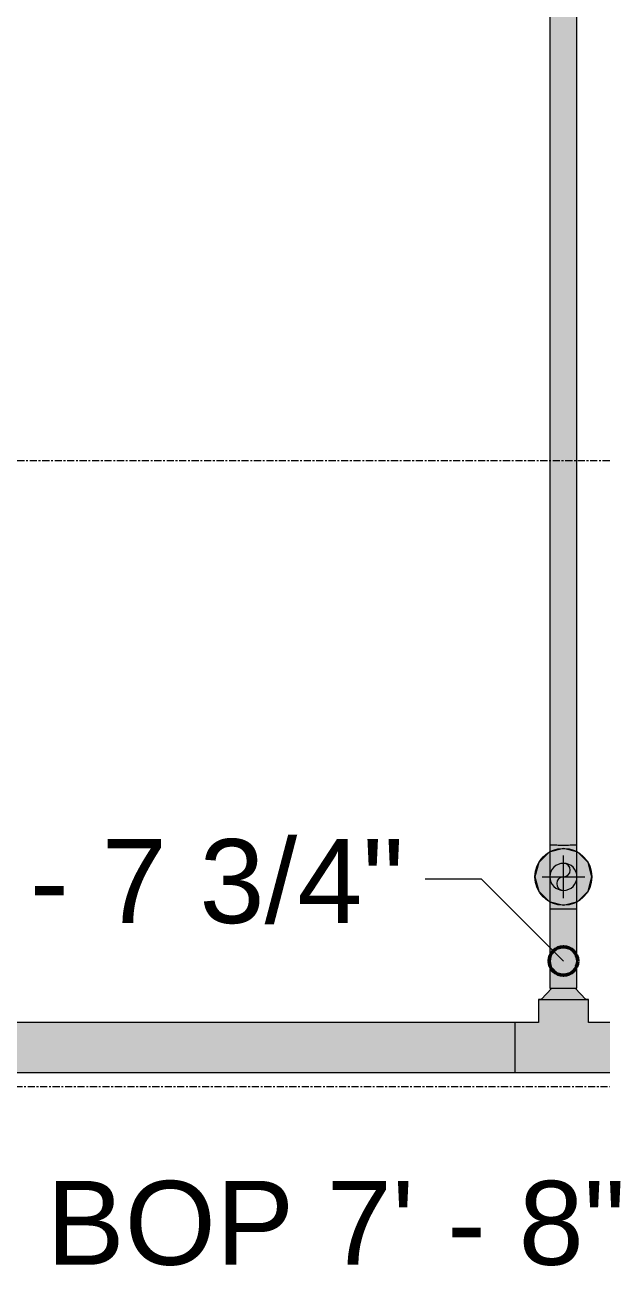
# Model space of a CAD drawing. Header units: inches. Extents: x -3679 to 241, y -496 to 1784.
# Drawn here: x -2789.8 to -2749.3, y 31 to 119.6 of the extents above; entities that cross this region are included whole.
import ezdxf

# ---------------------------------------------------------------- set-up
doc = ezdxf.new("R2010")
doc.units = ezdxf.units.IN
doc.header["$MEASUREMENT"] = 0
doc.linetypes.add('Grid Line', pattern=[0.875, 0.5, -0.125, 0.125, -0.125])
for name, color, linetype, lineweight in [('A-ANNO-NOTE', 250, 'Continuous', 9), ('G-ANNO-DIMS', 251, 'Continuous', 9), ('P-PIPE', 1, 'Continuous', 9), ('P-PIPE-CNTR', 1, 'Continuous', 9), ('S-GRID', 8, 'Continuous', 9)]:
    doc.layers.add(name, color=color, linetype=linetype, lineweight=lineweight)
doc.styles.add('Arial_1', font='arial.ttf', dxfattribs={"height": 5.901198})

msp = doc.modelspace()

# ---------------------------------------------------------------- hatches: boundary and pattern name
at = {"layer": 'A-ANNO-NOTE'}
h = msp.add_hatch(color=256, dxfattribs=at)
edge = h.paths.add_edge_path(flags=0)
edge.add_arc((-2752, 59.743), 2, 0, 360)
msp.add_hatch(color=256, dxfattribs=at).paths.add_polyline_path([(-2752, 57.743), (-2751, 58.011), (-2750.268, 58.743), (-2750, 59.743), (-2750.268, 60.743), (-2751, 61.475), (-2752, 61.743), (-2753, 61.475), (-2753.732, 60.743), (-2754, 59.743), (-2753.732, 58.743), (-2753, 58.011)], flags=0)
at = {"layer": 'P-PIPE'}
for points in [[(-2752, 61.983), (-2752, 183.085), (-2752.17, 183.108), (-2752.357, 183.195), (-2752.475, 183.291), (-2752.571, 183.417), (-2752.635, 183.573), (-2752.658, 183.743), (-2752.635, 183.913), (-2752.569, 184.072), (-2752.465, 184.208), (-2752.329, 184.312), (-2752.118, 184.385), (-2752, 184.401), (-2752, 297.495), (-2752.95, 297.498), (-2752.95, 61.987), (-2752.474, 61.984), (-2752.246, 61.984)], [(-2752, 61.983), (-2751.05, 61.987), (-2751.05, 297.499), (-2751.525, 297.496), (-2752, 297.495), (-2752, 184.4), (-2751.83, 184.378), (-2751.635, 184.285), (-2751.525, 184.195), (-2751.423, 184.054), (-2751.365, 183.913), (-2751.343, 183.743), (-2751.365, 183.573), (-2751.431, 183.414), (-2751.535, 183.278), (-2751.671, 183.173), (-2751.874, 183.102), (-2752, 183.085), (-2752, 62.621)], [(-2752, 58.793), (-2751.754, 58.825), (-2751.525, 58.92), (-2751.328, 59.071), (-2751.177, 59.268), (-2751.082, 59.497), (-2751.05, 59.743), (-2751.082, 59.989), (-2751.177, 60.218), (-2751.328, 60.415), (-2751.525, 60.566), (-2751.754, 60.66), (-2752, 60.693), (-2752.246, 60.66), (-2752.475, 60.566), (-2752.672, 60.415), (-2752.823, 60.218), (-2752.918, 59.989), (-2752.95, 59.743), (-2752.918, 59.497), (-2752.823, 59.268), (-2752.672, 59.071), (-2752.475, 58.92), (-2752.246, 58.825)], [(-2752, 51.906), (-2752, 57.495), (-2752.95, 57.498), (-2752.95, 51.91), (-2752.475, 51.906), (-2752.246, 51.906)], [(-2752, 51.906), (-2751.05, 51.91), (-2751.05, 57.499), (-2751.525, 57.496), (-2752, 57.495), (-2752, 52.02)], [(-2751.997, 51.122), (-2750.438, 51.128), (-2751.188, 51.908), (-2752.823, 51.899), (-2753.563, 51.128), (-2752.246, 51.122), (-2751.999, 51.122)], [(-2751.997, 47.735), (-2750.25, 49.492), (-2750.25, 51.128), (-2750.868, 51.123), (-2753.701, 51.127), (-2753.75, 51.128), (-2753.75, 49.492), (-2752.582, 48.32), (-2752.291, 48.03)], [(-2796.554, 47.743), (-2755.383, 47.743), (-2755.386, 49.492), (-2808.009, 49.492), (-2808.006, 48.188), (-2808.006, 47.743)]]:
    msp.add_hatch(color=256, dxfattribs=at).paths.add_polyline_path(points, flags=0)
h = msp.add_hatch(color=256, dxfattribs=at)
h.paths.add_polyline_path([(-2752.951, 59.743), (-2752.918, 59.992), (-2752.788, 60.276), (-2752.655, 60.433), (-2752.443, 60.58), (-2752.243, 60.662), (-2752, 60.694), (-2752, 61.983), (-2752.951, 61.987), (-2752.951, 59.751)], flags=0)
h.paths.add_polyline_path([(-2752, 57.495), (-2752.002, 58.793), (-2752.254, 58.827), (-2752.477, 58.921), (-2752.674, 59.073), (-2752.841, 59.31), (-2752.879, 59.381), (-2752.933, 59.561), (-2752.951, 59.743), (-2752.951, 57.499), (-2752.475, 57.496), (-2752.246, 57.495)], flags=0)
h = msp.add_hatch(color=256, dxfattribs=at)
h.paths.add_polyline_path([(-2751.049, 59.743), (-2751.05, 61.987), (-2751.528, 61.984), (-2752, 61.983), (-2751.99, 60.693), (-2751.746, 60.66), (-2751.524, 60.566), (-2751.326, 60.413), (-2751.16, 60.177), (-2751.121, 60.105), (-2751.067, 59.926), (-2751.05, 59.749)], flags=0)
h.paths.add_polyline_path([(-2752, 57.495), (-2751.049, 57.499), (-2751.05, 59.738), (-2751.082, 59.496), (-2751.213, 59.21), (-2751.346, 59.053), (-2751.539, 58.914), (-2751.754, 58.825), (-2752, 58.793), (-2752, 58.683)], flags=0)
h = msp.add_hatch(color=256, dxfattribs=at)
h.paths.add_polyline_path([(-2752, 58.793), (-2751.754, 58.825), (-2751.525, 58.92), (-2751.328, 59.072), (-2751.177, 59.269), (-2751.082, 59.498), (-2751.05, 59.747), (-2751.082, 59.991), (-2751.179, 60.221), (-2751.33, 60.417), (-2751.529, 60.568), (-2751.757, 60.662), (-2752.011, 60.693), (-2752.25, 60.66), (-2752.48, 60.563), (-2752.675, 60.413), (-2752.826, 60.214), (-2752.919, 59.985), (-2752.95, 59.735), (-2752.917, 59.494), (-2752.822, 59.266), (-2752.671, 59.07), (-2752.474, 58.919), (-2752.245, 58.825), (-2752.001, 58.793)], flags=0)
h.paths.add_polyline_path([(-2752, 58.793), (-2752.249, 58.826), (-2752.475, 58.92), (-2752.675, 59.075), (-2752.823, 59.268), (-2752.919, 59.505), (-2752.95, 59.743), (-2752.914, 59.998), (-2752.823, 60.218), (-2752.663, 60.421), (-2752.475, 60.566), (-2752.236, 60.662), (-2752, 60.693), (-2751.746, 60.657), (-2751.525, 60.566), (-2751.324, 60.409), (-2751.177, 60.218), (-2751.082, 59.989), (-2751.05, 59.742), (-2751.083, 59.495), (-2751.177, 59.268), (-2751.328, 59.071), (-2751.525, 58.92), (-2751.755, 58.825)], flags=0)
h = msp.add_hatch(color=256, dxfattribs=at)
h.paths.add_polyline_path([(-2755.384, 48.793), (-2755.383, 48.793), (-2755.383, 48.793)], flags=0)
h.paths.add_polyline_path([(-2755.385, 45.993), (-2748.614, 45.993), (-2748.612, 46.861), (-2748.614, 49.492), (-2750.25, 49.492), (-2750.761, 48.975), (-2751.997, 47.735), (-2753.751, 49.492), (-2755.386, 49.492), (-2755.383, 48.188), (-2755.386, 45.993)], flags=0)
h = msp.add_hatch(color=256, dxfattribs=at)
h.paths.add_polyline_path([(-2796.554, 45.993), (-2755.386, 45.993), (-2755.383, 46.868), (-2755.383, 47.743), (-2808.006, 47.743), (-2808.007, 45.993)], flags=0)
h.paths.add_polyline_path([(-2808.007, 46.227), (-2808.007, 46.227), (-2796.554, 46.227)], flags=0)

# ---------------------------------------------------------------- linework, layer by layer
at = {"layer": 'A-ANNO-NOTE'}
for p, q in [((-2753, 61.475), (-2753.732, 60.743)), ((-2752, 61.743), (-2753, 61.475)), ((-2751, 61.475), (-2752, 61.743)), ((-2750.268, 60.743), (-2751, 61.475)), ((-2753.732, 60.743), (-2754, 59.743)), ((-2750, 59.743), (-2750.268, 60.743)), ((-2754, 59.743), (-2753.732, 58.743)), ((-2750.268, 58.743), (-2750, 59.743)), ((-2753.732, 58.743), (-2753, 58.011)), ((-2751, 58.011), (-2750.268, 58.743)), ((-2753, 58.011), (-2752, 57.743)), ((-2752, 57.743), (-2751, 58.011))]:
    msp.add_line(p, q, dxfattribs=at)
msp.add_circle((-2752, 59.743), 2, dxfattribs=at)
at = {"layer": 'G-ANNO-DIMS'}
for p, q in [((-2757.769, 59.592), (-2762.077, 59.592)), ((-2752, 53.823), (-2757.769, 59.592))]:
    msp.add_line(p, q, dxfattribs=at)
at = {"layer": 'G-ANNO-DIMS', "lineweight": 50}
msp.add_circle((-2752, 53.823), 1, dxfattribs=at)
at = {"layer": 'P-PIPE'}
for p, q in [((-2752.95, 297.499), (-2752.95, 61.987)), ((-2751.05, 61.987), (-2751.05, 297.499)), ((-2752.951, 61.987), (-2752.951, 57.499)), ((-2751.049, 57.499), (-2751.049, 61.987)), ((-2752.95, 57.499), (-2752.95, 51.91)), ((-2751.05, 51.91), (-2751.05, 57.499)), ((-2752.813, 51.91), (-2753.563, 51.128)), ((-2750.438, 51.128), (-2751.188, 51.91)), ((-2753.75, 51.128), (-2753.75, 49.492)), ((-2750.25, 49.492), (-2750.25, 51.128)), ((-2755.386, 49.493), (-2808.009, 49.493)), ((-2753.75, 49.493), (-2755.386, 49.493)), ((-2748.614, 49.493), (-2750.25, 49.493)), ((-2808.009, 45.993), (-2755.386, 45.993)), ((-2755.386, 45.993), (-2748.614, 45.993))]:
    msp.add_line(p, q, dxfattribs=at)
for centre, radius, start, end in [((-2752, 59.743), 0.95, 0, 180), ((-2752, 60.218), 0.475, 270, 90), ((-2752, 59.743), 0.95, 180, 360), ((-2752, 59.268), 0.475, 90, 270)]:
    msp.add_arc(centre, radius, start, end, dxfattribs=at)
for centre, major_axis, ratio, start_param, end_param in [((-2752, 61.987), (0.951, 0), 0.004167, 3.141593, 3.403392), ((-2752, 61.987), (0.951, 0), 0.004167, 3.405488, 3.665191), ((-2752, 61.987), (0.951, 0), 0.004167, 3.666373, 3.926991), ((-2752, 61.987), (0.95, 0), 0.004167, 3.665191, 3.926025), ((-2752, 61.987), (0.951, 0), 0.004167, 3.927731, 4.18879), ((-2752, 61.987), (0.95, 0), 0.004167, 3.926991, 4.188266), ((-2752, 61.987), (0.951, 0), 0.004167, 4.18924, 4.45059), ((-2752, 61.987), (0.95, 0), 0.004167, 4.18879, 4.450357), ((-2752, 61.987), (0.951, 0), 0.004167, 4.450806, 4.712389), ((-2752, 61.987), (0.95, 0), 0.004167, 4.45059, 4.712389), ((-2752, 61.987), (0.951, 0), 0.004167, 4.712389, 4.973972), ((-2752, 61.987), (0.95, 0), 0.004167, 4.712389, 4.974188), ((-2752, 61.987), (0.951, 0), 0.004167, 4.974188, 5.235538), ((-2752, 61.987), (0.95, 0), 0.004167, 4.974421, 5.235988), ((-2752, 61.987), (0.951, 0), 0.004167, 5.235988, 5.497047), ((-2752, 61.987), (0.95, 0), 0.004167, 5.236512, 5.497787), ((-2752, 61.987), (0.951, 0), 0.004167, 5.497787, 5.758405), ((-2752, 61.987), (0.95, 0), 0.004167, 5.498753, 5.759587), ((-2752, 61.987), (0.951, 0), 0.004167, 5.759587, 6.01929), ((-2752, 61.987), (0.951, 0), 0.004167, 6.021386, 6.283185), ((-2752, 57.499), (0.951, 0), 0.004167, 3.141593, 4.712389), ((-2752, 57.499), (0.95, 0), 0.004167, 3.665191, 3.926025), ((-2752, 57.499), (0.95, 0), 0.004167, 3.926991, 4.188266), ((-2752, 57.499), (0.95, 0), 0.004167, 4.18879, 4.450357), ((-2752, 57.499), (0.95, 0), 0.004167, 4.45059, 4.712389), ((-2752, 57.499), (0.951, 0), 0.004167, 4.712389, 6.283185), ((-2752, 57.499), (0.95, 0), 0.004167, 4.712389, 4.974188), ((-2752, 57.499), (0.95, 0), 0.004167, 4.974421, 5.235988), ((-2752, 57.499), (0.95, 0), 0.004167, 5.236512, 5.497787), ((-2752, 57.499), (0.95, 0), 0.004167, 5.498753, 5.759587), ((-2752, 51.91), (0.95, 0), 0.004167, 3.141593, 4.712389), ((-2752, 51.91), (0.95, 0), 0.004167, 4.712389, 6.283185), ((-2752, 51.128), (1.75, 0), 0.004167, 2.683398, 3.141593), ((-2752, 51.128), (1.75, 0), 0.004167, 3.143404, 6.283185), ((-2752, 51.128), (1.75, 0), 0.004167, 0.001812, 0.457604), ((-2755.386, 47.743), (0, 1.75), 0.001812, 6.15019, 6.279019), ((-2755.386, 47.743), (0, 1.75), 0.001812, 6.021386, 6.150214), ((-2755.386, 47.743), (0, 1.75), 0.001812, 5.888391, 6.017219), ((-2755.386, 47.743), (0, 1.75), 0.001812, 5.759587, 5.888415), ((-2755.386, 47.743), (0, 1.75), 0.001812, 5.497787, 5.756142), ((-2755.386, 47.743), (0, 1.75), 0.001812, 5.498458, 5.75542), ((-2755.386, 47.743), (0, 1.75), 0.001812, 5.236373, 5.493621), ((-2755.386, 47.743), (0, 1.75), 0.001812, 5.235988, 5.494055), ((-2755.386, 47.743), (0, 1.75), 0.001812, 4.974188, 5.232066), ((-2755.386, 47.743), (0, 1.75), 0.001812, 4.974385, 5.231821), ((-2755.386, 47.743), (0, 1.75), 0.001812, 4.712389, 4.970115), ((-2755.386, 47.743), (0, 1.75), 0.001812, 4.712435, 4.970022), ((-2755.386, 47.743), (0, 1.75), 0.001812, 4.450494, 4.708222), ((-2755.386, 47.743), (0, 1.75), 0.001812, 4.45059, 4.708174), ((-2755.386, 47.743), (0, 1.75), 0.001812, 4.188543, 4.446423), ((-2755.386, 47.743), (0, 1.75), 0.001812, 4.18879, 4.446223), ((-2755.386, 47.743), (0, 1.75), 0.001812, 3.532197, 3.661025), ((-2755.386, 47.743), (0, 1.75), 0.001812, 3.403392, 3.53222), ((-2755.386, 47.743), (0, 1.75), 0.001812, 3.926553, 4.184624), ((-2755.386, 47.743), (0, 1.75), 0.001812, 3.926991, 4.184234), ((-2755.386, 47.743), (0, 1.75), 0.001812, 3.664463, 3.922824), ((-2755.386, 47.743), (0, 1.75), 0.001812, 3.665191, 3.922147), ((-2755.386, 47.743), (0, 1.75), 0.001812, 3.141593, 3.399225), ((-2755.386, 47.743), (0, 1.75), 0.001812, 3.141593, 3.270421)]:
    msp.add_ellipse(centre, major_axis=major_axis, ratio=ratio, start_param=start_param, end_param=end_param, dxfattribs=at)
at = {"layer": 'P-PIPE-CNTR'}
for p, q in [((-2752, 58.243), (-2752, 61.243)), ((-2753.5, 59.743), (-2750.5, 59.743))]:
    msp.add_line(p, q, dxfattribs=at)
at = {"layer": 'S-GRID', "linetype": 'Grid Line'}
for p, q in [((228, 89), (-3666.394, 89)), ((-3666.394, 45), (228, 45))]:
    msp.add_line(p, q, dxfattribs=at)

# ---------------------------------------------------------------- texts
at = {"layer": 'G-ANNO-DIMS', "insert": (-2788.331, 38.365), "char_height": 5.9012, "width": 48.456, "attachment_point": 1, "line_spacing_factor": 0.938532, "style": 'Arial_1', "bg_fill": 3, "box_fill_scale": 1.25, "bg_fill_color": 0, "bg_fill_transparency": 0}
msp.add_mtext('BOP 7\' - 8"', dxfattribs=at)

# ---------------------------------------------------------------- next in the draw order: texts
at = {"layer": 'G-ANNO-DIMS', "insert": (-2817.637, 62.396), "char_height": 5.9012, "width": 1.4210854715202e-13, "attachment_point": 1, "line_spacing_factor": 0.938532, "style": 'Arial_1', "bg_fill": 3, "box_fill_scale": 1.25, "bg_fill_color": 0, "bg_fill_transparency": 0}
msp.add_mtext('BOP 7\' - 7 3/4"', dxfattribs=at)

doc.saveas('drawing.dxf')
